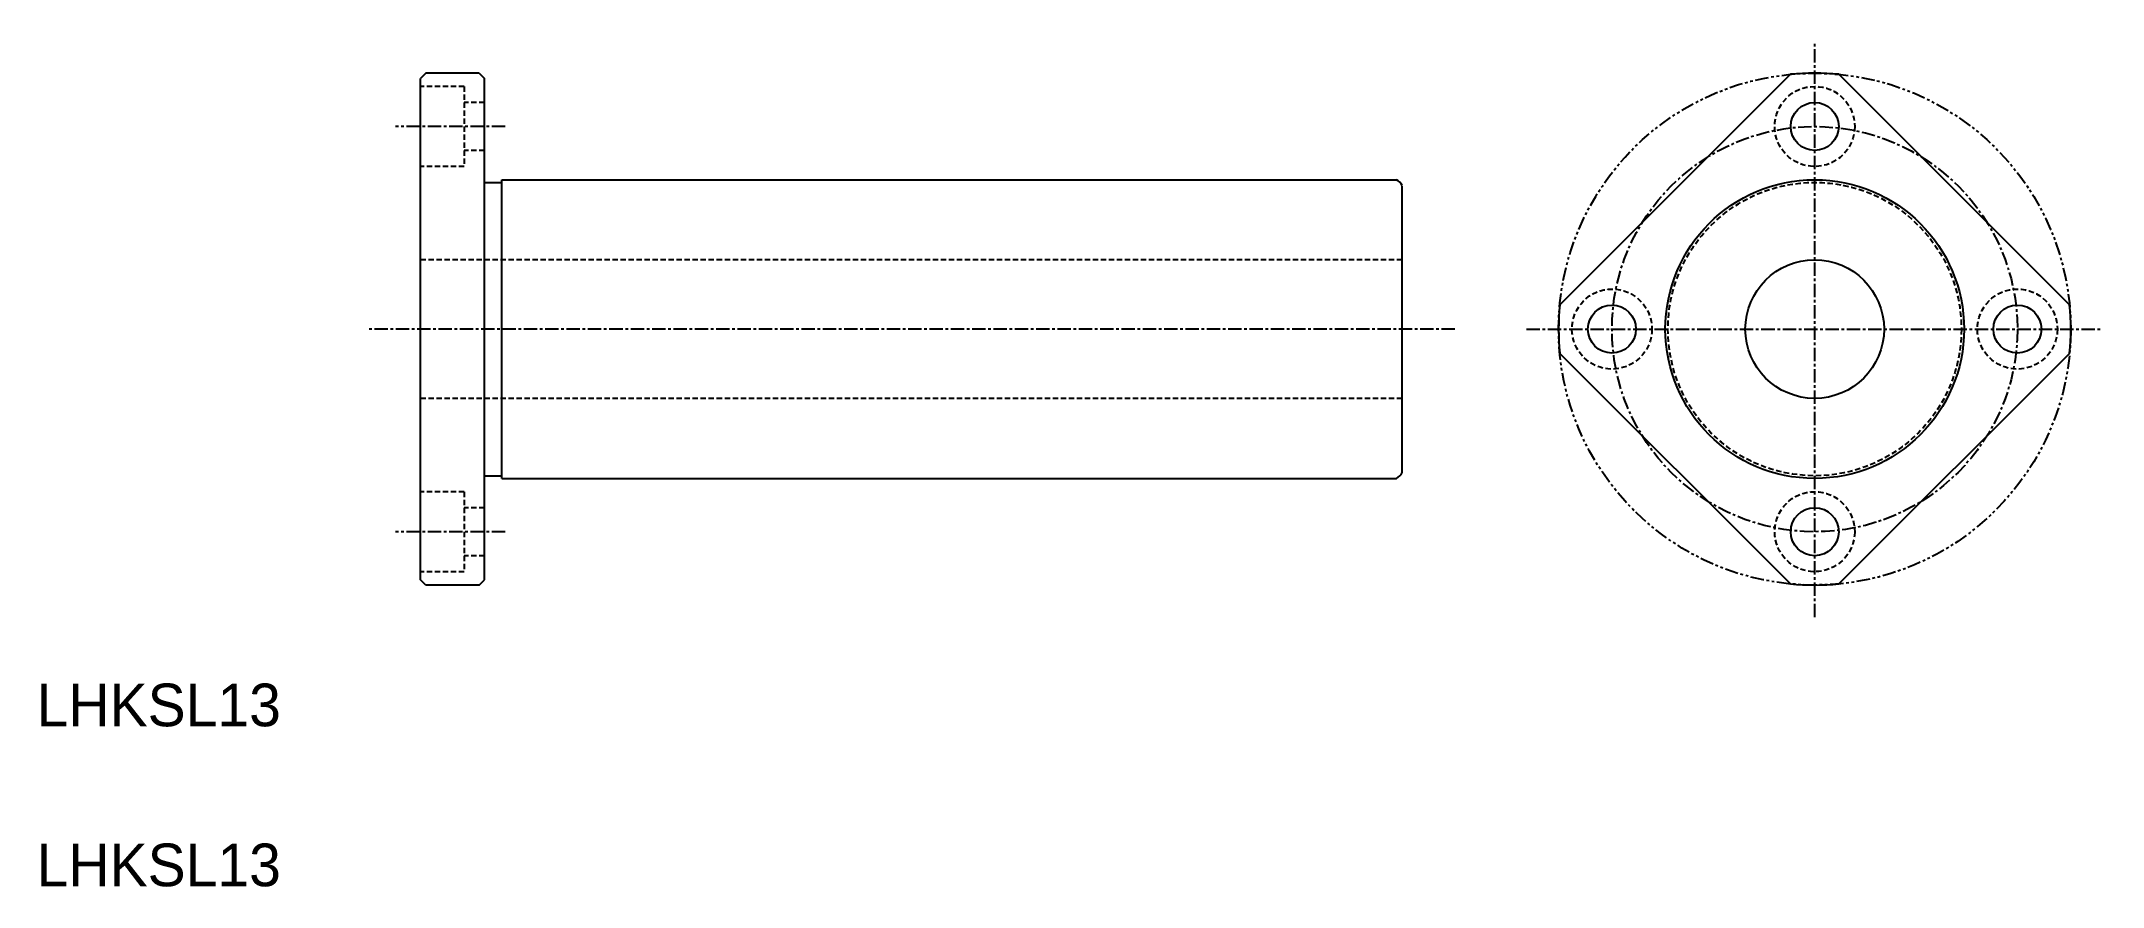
# Model space of a CAD drawing. Extents: x 279 to 473, y 136 to 215.
import ezdxf

# ---------------------------------------------------------------- set-up
doc = ezdxf.new("R2010")
doc.units = 0
for name, pattern in [('CENTER', [2, 1.25, -0.25, 0.25, -0.25]), ('DASHED', [0.75, 0.5, -0.25]), ('PHANTOM', [2.5, 1.25, -0.25, 0.25, -0.25, 0.25, -0.25])]:
    doc.linetypes.add(name, pattern=pattern)
doc.layers.get('0').update_dxf_attribs({"linetype": 'CONTINUOUS'})
doc.layers.add('CENTER', color=1, linetype='CENTER')

msp = doc.modelspace()

# ---------------------------------------------------------------- linework, layer by layer
at = {"color": 7, "linetype": 'CONTINUOUS'}
for p, q in [((315.44, 212.47), (314.94, 211.97)), ((314.94, 164.97), (314.94, 211.97)), ((320.44, 212.47), (315.44, 212.47)), ((320.44, 212.47), (320.94, 211.97)), ((320.94, 164.97), (320.94, 211.97)), ((443.33, 212.36), (421.71, 190.74)), ((469.49, 190.74), (447.87, 212.36)), ((320.94, 202.22), (322.54, 202.22)), ((322.54, 202.47), (406.4, 202.47)), ((322.54, 174.47), (322.54, 202.47)), ((406.94, 175.01), (406.94, 201.92)), ((443.33, 164.57), (421.71, 186.19)), ((469.49, 186.19), (447.87, 164.57)), ((320.94, 174.72), (322.54, 174.72)), ((322.54, 174.47), (406.4, 174.47)), ((336.57, 174.47), (336.57, 174.47)), ((352.19, 174.47), (352.2, 174.47)), ((315.44, 164.47), (314.94, 164.97)), ((320.44, 164.47), (315.44, 164.47)), ((320.44, 164.47), (320.94, 164.97))]:
    msp.add_line(p, q, dxfattribs=at)
at = {"color": 3, "linetype": 'DASHED'}
for p, q in [((319.04, 211.22), (314.94, 211.22)), ((319.04, 211.22), (319.04, 203.72)), ((320.94, 209.72), (319.04, 209.72)), ((320.94, 205.22), (319.04, 205.22)), ((319.04, 203.72), (314.94, 203.72)), ((406.94, 194.97), (314.94, 194.97)), ((406.94, 181.97), (314.94, 181.97)), ((319.04, 173.22), (314.94, 173.22)), ((319.04, 173.22), (319.04, 165.72)), ((320.94, 171.72), (319.04, 171.72)), ((320.94, 167.22), (319.04, 167.22)), ((319.04, 165.72), (314.94, 165.72))]:
    msp.add_line(p, q, dxfattribs=at)
at = {"color": 3, "linetype": 'PHANTOM'}
msp.add_circle((445.6, 188.47), 24, dxfattribs=at)
at = {"color": 3, "linetype": 'DASHED'}
for centre, radius in [((445.6, 207.47), 3.75), ((445.6, 188.47), 13.75), ((426.6, 188.47), 3.75), ((464.6, 188.47), 3.75), ((445.6, 169.47), 3.75)]:
    msp.add_circle(centre, radius, dxfattribs=at)
at = {"color": 7, "linetype": 'CONTINUOUS'}
for centre, radius in [((445.6, 207.47), 2.25), ((445.6, 188.47), 14), ((445.6, 188.47), 6.5), ((426.6, 188.47), 2.25), ((464.6, 188.47), 2.25), ((445.6, 169.47), 2.25)]:
    msp.add_circle(centre, radius, dxfattribs=at)
for centre, radius, start, end in [((445.6, 188.47), 24, 84.5712, 95.4288), ((405.79, 201.32), 1.3, 27.7958, 62.2042), ((445.6, 188.47), 24, 174.5712, 185.4288), ((445.6, 188.47), 24, 354.5712, 5.4288), ((405.79, 175.62), 1.3, 297.7958, 332.2042), ((445.6, 188.47), 24, 264.5712, 275.4288)]:
    msp.add_arc(centre, radius, start, end, dxfattribs=at)
at = {"layer": 'CENTER', "color": 1, "linetype": 'CENTER'}
for p, q in [((445.6, 161.47), (445.6, 215.47)), ((322.86, 207.47), (312.6, 207.47)), ((411.88, 188.47), (310.04, 188.47)), ((418.6, 188.47), (472.6, 188.47)), ((322.86, 169.47), (312.6, 169.47))]:
    msp.add_line(p, q, dxfattribs=at)
msp.add_circle((445.6, 188.47), 19, dxfattribs=at)

# ---------------------------------------------------------------- texts
at = {"color": 7, "linetype": 'CONTINUOUS'}
for p in [(278.95, 151.23), (278.95, 136.23)]:
    msp.add_text('LHKSL13', height=4, dxfattribs=at).set_placement(p)

doc.saveas('drawing.dxf')
